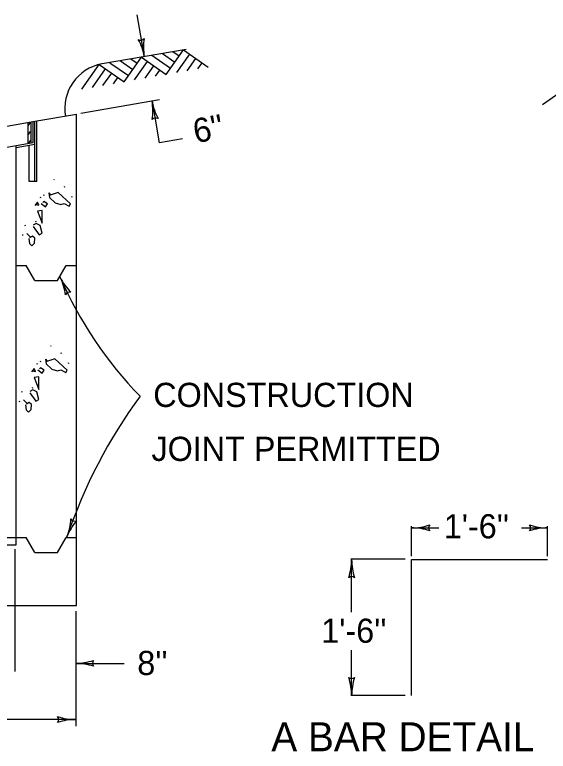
# Model space of a CAD drawing. Extents: x 1007 to 1035.5, y 1000.5 to 1021.5.
# Drawn here: x 1013.74 to 1018.15, y 1007.29 to 1013.39 of the extents above; entities that cross this region are included whole.
import ezdxf

# ---------------------------------------------------------------- set-up
doc = ezdxf.new("R2010")
doc.units = 0
doc.layers.add('Level 1', color=7, linetype='Continuous')

msp = doc.modelspace()

# ---------------------------------------------------------------- linework, layer by layer
at = {"layer": 'Level 1'}
for p, q in [((1014.8103, 1013.0376), (1014.75, 1013.3854)), ((1015.1557, 1013.0987), (1014.4601, 1012.9783)), ((1014.9907, 1012.8914), (1015.1341, 1013.0963)), ((1015.047, 1013.0809), (1015.0983, 1013.045)), ((1015.1341, 1013.0963), (1015.3389, 1012.9528)), ((1014.6425, 1012.83), (1014.7859, 1013.0348)), ((1014.6988, 1013.0195), (1014.75, 1012.9837)), ((1014.7859, 1013.0348), (1014.9907, 1012.8914)), ((1014.873, 1013.0502), (1015.0266, 1012.9427)), ((1014.96, 1013.0655), (1015.0624, 1012.9938)), ((1015.0778, 1012.9068), (1015.1853, 1013.0604)), ((1015.1648, 1012.9222), (1015.2365, 1013.0246)), ((1014.2943, 1012.7687), (1014.4377, 1012.9734)), ((1014.4377, 1012.9734), (1014.6425, 1012.83)), ((1014.5248, 1012.9888), (1014.6783, 1012.8813)), ((1014.6118, 1013.0042), (1014.7142, 1012.9324)), ((1014.7296, 1012.8454), (1014.8371, 1012.999)), ((1014.8166, 1012.8608), (1014.8883, 1012.9632)), ((1015.2518, 1012.9375), (1015.2877, 1012.9887)), ((1014.3813, 1012.784), (1014.4889, 1012.9376)), ((1014.4683, 1012.7993), (1014.5401, 1012.9018)), ((1014.9037, 1012.8761), (1014.9395, 1012.9273)), ((1014.5554, 1012.8147), (1014.5913, 1012.8659)), ((1018.3093, 1012.7839), (1018.1045, 1012.6405)), ((1014.9354, 1012.6802), (1014.285, 1012.5674)), ((1014.8741, 1012.6695), (1014.9336, 1012.3262)), ((1014.2486, 1012.5611), (1013.9054, 1012.5017)), ((1014.2492, 1008.4987), (1014.2492, 1012.5614)), ((1013.9054, 1012.5017), (1010.9992, 1011.9987)), ((1013.8497, 1012.4668), (1013.8684, 1012.4935)), ((1013.8508, 1012.3181), (1013.8508, 1012.4921)), ((1013.8742, 1012.322), (1013.8742, 1012.4961)), ((1013.8898, 1012.3246), (1013.8898, 1012.499)), ((1013.9054, 1012.3114), (1013.9054, 1012.5017)), ((1013.9211, 1012.0043), (1013.9211, 1012.5043)), ((1013.851, 1012.3933), (1013.8698, 1012.4201)), ((1013.8531, 1012.3199), (1013.8718, 1012.3467)), ((1015.1257, 1012.3594), (1014.9343, 1012.3263)), ((1013.7492, 1012.3003), (1011.4993, 1011.9108)), ((1013.8898, 1012.3246), (1013.7492, 1012.3003)), ((1013.9054, 1012.3114), (1013.7492, 1012.2844)), ((1013.7492, 1009.0617), (1013.7492, 1012.3004)), ((1013.8586, 1012.0043), (1013.8586, 1012.3033)), ((1013.9054, 1012.0043), (1013.9054, 1012.3113)), ((1013.9211, 1012.0043), (1013.8586, 1012.0043)), ((1013.7495, 1011.3117), (1013.7505, 1011.3117)), ((1013.7505, 1011.3117), (1013.8328, 1011.3117)), ((1013.9048, 1011.1867), (1013.8328, 1011.3117)), ((1014.0912, 1011.1867), (1014.1634, 1011.3117)), ((1014.1634, 1011.3117), (1014.2493, 1011.3117)), ((1013.9048, 1011.1867), (1014.0912, 1011.1867)), ((1017.0209, 1008.9069), (1017.0209, 1009.1526)), ((1017.0209, 1009.1396), (1017.2468, 1009.1396)), ((1017.9292, 1009.1396), (1018.1459, 1009.1396)), ((1018.1459, 1008.9069), (1018.1459, 1009.1526)), ((1013.2617, 1009.0612), (1013.7493, 1009.0612)), ((1013.7482, 1009.0614), (1013.8327, 1009.0614)), ((1013.7492, 1008.9988), (1013.7492, 1009.0613)), ((1013.9048, 1008.9364), (1013.8327, 1009.0614)), ((1014.0911, 1008.9364), (1014.1633, 1009.0614)), ((1014.1633, 1009.0614), (1014.2493, 1009.0614)), ((1011.5003, 1008.9987), (1013.7489, 1008.9987)), ((1013.7384, 1008.9627), (1013.7384, 1007.9511)), ((1013.9048, 1008.9364), (1014.0911, 1008.9364)), ((1016.9665, 1008.8801), (1016.5177, 1008.8801)), ((1016.5248, 1008.4425), (1016.5248, 1008.8772)), ((1017.0209, 1007.7522), (1017.0209, 1008.8772)), ((1017.0209, 1008.8772), (1018.1459, 1008.8772)), ((1010.9992, 1008.4987), (1014.2491, 1008.4987)), ((1014.2427, 1008.4508), (1014.2427, 1007.4987)), ((1016.5248, 1007.7522), (1016.5248, 1008.1288)), ((1014.2403, 1008.0188), (1014.6421, 1008.0188)), ((1016.9665, 1007.7522), (1016.5177, 1007.7522)), ((1014.2427, 1007.5538), (1013.3258, 1007.5538))]:
    msp.add_line(p, q, dxfattribs=at)
for points in [[(1014.0644, 1012.0233), (1014.0612, 1012.0173)], [(1014.0212, 1011.9128), (1014.025, 1011.8723), (1014.0737, 1011.83), (1014.1207, 1011.8155), (1014.1463, 1011.8233), (1014.189, 1011.8026), (1014.1986, 1011.8217), (1014.0976, 1011.9154), (1014.0323, 1011.892), (1014.0211, 1011.8889)], [(1014.0333, 1011.8987), (1014.0224, 1011.9119)], [(1014.1478, 1011.9674), (1014.1503, 1011.9593)], [(1013.9481, 1011.8791), (1013.9506, 1011.8708)], [(1013.9768, 1011.8974), (1013.9793, 1011.8892)], [(1014.2076, 1011.885), (1014.2101, 1011.8768)], [(1013.9083, 1011.8183), (1013.9368, 1011.8103), (1013.9262, 1011.8343), (1013.904, 1011.8067)], [(1013.9579, 1011.8225), (1013.9919, 1011.796), (1014.0103, 1011.8209), (1013.9778, 1011.8391), (1013.9705, 1011.8313)], [(1013.9268, 1011.7598), (1013.9658, 1011.6615), (1013.966, 1011.7656), (1013.9258, 1011.7596)], [(1013.9112, 1011.6812), (1013.9138, 1011.6729)], [(1013.8216, 1011.6468), (1013.8241, 1011.6385)], [(1013.8918, 1011.6336), (1013.9395, 1011.5651), (1013.9656, 1011.5773), (1013.9487, 1011.6425), (1013.9143, 1011.6593), (1013.8918, 1011.6455)], [(1013.8013, 1011.5661), (1013.8038, 1011.5578)], [(1013.8669, 1011.5465), (1013.838, 1011.575)], [(1013.854, 1011.5334), (1013.8604, 1011.4913), (1013.8787, 1011.4738), (1013.9028, 1011.4965), (1013.9034, 1011.5356), (1013.8861, 1011.5543), (1013.8617, 1011.5391)], [(1014.0371, 1010.6472), (1014.0338, 1010.6412)], [(1014.1205, 1010.5913), (1014.123, 1010.5831)], [(1013.9494, 1010.5213), (1013.9519, 1010.513)], [(1013.9938, 1010.5366), (1013.9977, 1010.4961), (1014.0463, 1010.4538), (1014.0933, 1010.4393), (1014.119, 1010.4471), (1014.1617, 1010.4264), (1014.1713, 1010.4455), (1014.0703, 1010.5393), (1014.005, 1010.5158), (1013.9938, 1010.5128)], [(1014.006, 1010.5225), (1013.9951, 1010.5358)], [(1014.1803, 1010.5088), (1014.1828, 1010.5006)], [(1013.881, 1010.4421), (1013.9095, 1010.4341), (1013.8988, 1010.4582), (1013.8767, 1010.4305)], [(1013.9208, 1010.5029), (1013.9233, 1010.4947)], [(1013.9306, 1010.4463), (1013.9646, 1010.4198), (1013.9829, 1010.4448), (1013.9505, 1010.4629), (1013.9432, 1010.4551)], [(1013.8995, 1010.3836), (1013.9385, 1010.2853), (1013.9387, 1010.3894), (1013.8985, 1010.3834)], [(1013.7943, 1010.2706), (1013.7968, 1010.2623)], [(1013.8644, 1010.2574), (1013.9122, 1010.1889), (1013.9383, 1010.2011), (1013.9213, 1010.2663), (1013.887, 1010.2831), (1013.8644, 1010.2693)], [(1013.8838, 1010.305), (1013.8864, 1010.2968)], [(1013.7739, 1010.1899), (1013.7765, 1010.1817)], [(1013.8396, 1010.1703), (1013.8107, 1010.1988)], [(1013.8267, 1010.1573), (1013.8331, 1010.1151), (1013.8513, 1010.0976), (1013.8755, 1010.1203), (1013.8761, 1010.1594), (1013.8588, 1010.1781), (1013.8343, 1010.1629)]]:
    msp.add_lwpolyline(points, dxfattribs=at)
for centre, radius, start, end in [((1014.7799, 1013.2132), 0.0375, 238.60159, 320.71828), ((1015.2721, 1013.1176), 0.4688, 171.17415, 189.82088), ((1014.3484, 1012.9576), 0.4688, 9.82699, 28.49577), ((1014.3484, 1012.9576), 0.4688, 9.81476, 9.82699), ((1014.5274, 1012.6096), 0.375, 100.36358, 190.2271), ((1015.336, 1012.7495), 0.4687, 189.81772, 189.82995), ((1015.336, 1012.7495), 0.4687, 189.82995, 208.49873), ((1014.4122, 1012.5895), 0.4687, 351.17711, 9.82384), ((1014.9045, 1012.4939), 0.0375, 58.60454, 140.72124), ((1014.5338, 1011.4215), 0.4687, 206.45326, 206.46548), ((1014.5338, 1011.4215), 0.4687, 206.45326, 206.46548), ((1017.1209, 1012.5177), 3.2778, 203.46461, 224.29543), ((1014.5338, 1011.4215), 0.4687, 206.46548, 225.13427), ((1014.5338, 1011.4215), 0.4687, 206.46548, 225.13427), ((1013.6945, 1011.0037), 0.4687, 7.81264, 26.45937), ((1013.6945, 1011.0037), 0.4687, 7.81264, 26.45937), ((1014.1936, 1011.053), 0.0375, 75.24008, 157.35677), ((1014.1936, 1011.053), 0.0375, 75.24008, 157.35677), ((1018.231, 1007.6928), 4.2867, 143.73094, 161.30648), ((1013.7349, 1009.2399), 0.4688, 338.30925, 356.97803), ((1014.606, 1008.8934), 0.4688, 139.65641, 158.30314), ((1014.2363, 1009.2323), 0.0375, 207.08385, 289.20054), ((1017.0209, 1009.6083), 0.4688, 269.98778, 270), ((1017.0209, 1009.6083), 0.4688, 269.98778, 270), ((1017.0209, 1009.6083), 0.4688, 270, 288.66878), ((1017.0209, 1009.6083), 0.4688, 270, 288.66878), ((1017.0209, 1008.6708), 0.4688, 71.34716, 89.99389), ((1017.0209, 1008.6708), 0.4688, 71.34716, 89.99389), ((1017.1992, 1009.1395), 0.0375, 138.7746, 220.89129), ((1017.1992, 1009.1395), 0.0375, 138.7746, 220.89129), ((1017.9677, 1009.1396), 0.0375, 318.7746, 40.89129), ((1018.1459, 1008.6708), 0.4687, 90, 108.66878), ((1018.1459, 1009.6083), 0.4687, 251.34716, 269.99389), ((1018.1459, 1008.6708), 0.4687, 89.98778, 90), ((1013.7349, 1009.2399), 0.4688, 338.29703, 338.30925), ((1016.056, 1008.8772), 0.4688, 341.34716, 359.99389), ((1016.056, 1008.8772), 0.4688, 341.34716, 359.99389), ((1016.9935, 1008.8772), 0.4688, 179.98778, 180), ((1016.9935, 1008.8772), 0.4688, 179.98778, 180), ((1016.9935, 1008.8772), 0.4688, 180, 198.66878), ((1016.9935, 1008.8772), 0.4688, 180, 198.66878), ((1016.5247, 1008.6989), 0.0375, 48.7746, 130.89129), ((1016.5247, 1008.6989), 0.0375, 48.7746, 130.89129), ((1014.2403, 1008.4876), 0.4687, 269.98778, 270), ((1014.2403, 1008.4876), 0.4687, 269.98778, 270), ((1014.2403, 1008.4876), 0.4687, 270, 288.66878), ((1014.2403, 1008.4876), 0.4687, 270, 288.66878), ((1014.2403, 1007.5501), 0.4687, 71.34716, 89.99389), ((1014.2403, 1007.5501), 0.4687, 71.34716, 89.99389), ((1014.4185, 1008.0188), 0.0375, 138.7746, 220.89129), ((1014.4185, 1008.0188), 0.0375, 138.7746, 220.89129), ((1016.5248, 1007.9304), 0.0375, 228.7746, 310.89129), ((1016.056, 1007.7522), 0.4688, 0, 18.66878), ((1016.9935, 1007.7522), 0.4688, 161.34716, 179.99389), ((1016.056, 1007.7522), 0.4688, 359.98778, 0), ((1014.0644, 1007.5538), 0.0375, 318.7746, 40.89129), ((1014.2427, 1007.085), 0.4687, 90, 108.66878), ((1014.2427, 1008.0225), 0.4687, 251.34716, 269.99389), ((1014.2427, 1007.085), 0.4687, 89.98778, 90)]:
    msp.add_arc(centre, radius, start, end, dxfattribs=at)

# ---------------------------------------------------------------- texts
msp.add_text("6''", height=0.2, rotation=11.00906, dxfattribs=at).set_placement((1015.2343, 1012.321))
for s, height, p in [('CONSTRUCTION', 0.2, (1014.8839, 1010.1401)), ('JOINT PERMITTED', 0.2, (1014.8691, 1009.6936)), ("1'-6''", 0.2, (1017.2869, 1009.0529)), ("1'-6''", 0.2, (1016.2734, 1008.1888)), ("8''", 0.2, (1014.7519, 1007.9221)), ('A BAR DETAIL', 0.24, (1015.8605, 1007.2914))]:
    msp.add_text(s, height=height, dxfattribs=at).set_placement(p)

doc.saveas('drawing.dxf')
